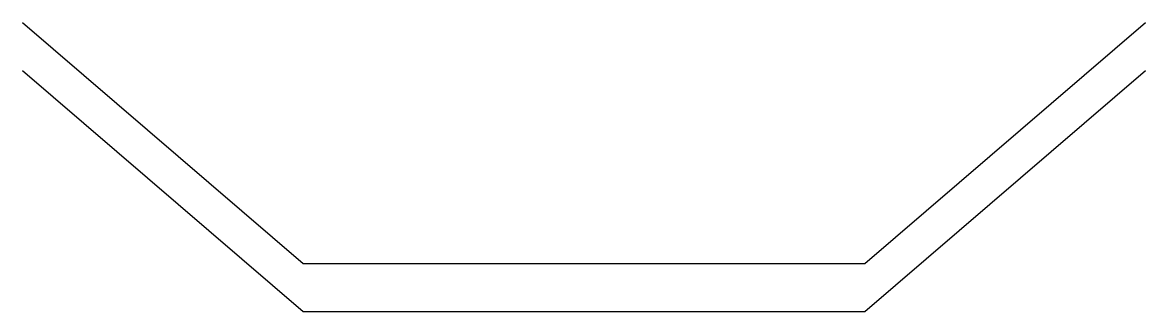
# Model space of a CAD drawing. Header units: millimetres. Extents: x -700 to 700, y -300 to 60.
import ezdxf

# ---------------------------------------------------------------- set-up
doc = ezdxf.new("R2010")
doc.units = ezdxf.units.MM

msp = doc.modelspace()

# ---------------------------------------------------------------- linework, layer by layer
at = {"layer": 'NT_CUA'}
for p, q in [((-700, 60), (-350, -240)), ((350, -240), (700, 60)), ((-700, 0), (-350, -300)), ((350, -300), (700, 0)), ((-350, -240), (350, -240)), ((-350, -300), (350, -300))]:
    msp.add_line(p, q, dxfattribs=at)

doc.saveas('drawing.dxf')
